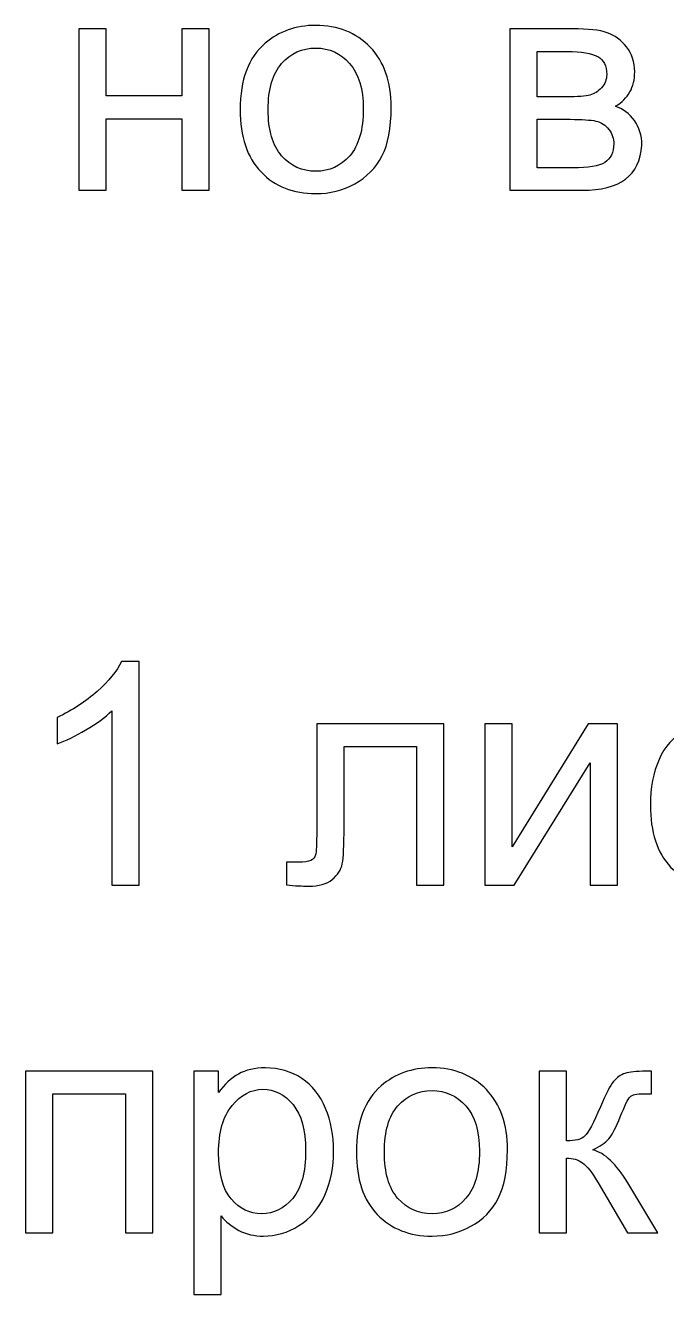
# Model space of a CAD drawing. Header units: centimetres. Extents: x 259 to 610, y 357 to 1252.
# Drawn here: x 370.66 to 377.94, y 1016.79 to 1031.18 of the extents above; entities that cross this region are included whole.
import ezdxf

# ---------------------------------------------------------------- set-up
doc = ezdxf.new("R2010")
doc.units = ezdxf.units.CM
doc.header["$MEASUREMENT"] = 0
doc.layers.add('layer 1', color=7, linetype='Continuous')

msp = doc.modelspace()

# ---------------------------------------------------------------- linework, layer by layer
at = {"layer": 'layer 1', "color": 250}
for points, knots in [([(371.26797, 1031.14206), (371.26797, 1031.14206), (371.57842, 1031.14206), (371.57842, 1031.14206), (371.57842, 1031.14206), (371.57842, 1031.14206), (371.57842, 1030.38006), (371.57842, 1030.38006), (371.57842, 1030.38006), (371.57842, 1030.38006), (372.43919, 1030.38006), (372.43919, 1030.38006), (372.43919, 1030.38006), (372.43919, 1030.38006), (372.43919, 1031.14206), (372.43919, 1031.14206), (372.43919, 1031.14206), (372.43919, 1031.14206), (372.74964, 1031.14206), (372.74964, 1031.14206), (372.74964, 1031.14206), (372.74964, 1031.14206), (372.74964, 1029.31115), (372.74964, 1029.31115), (372.74964, 1029.31115), (372.74964, 1029.31115), (372.43919, 1029.31115), (372.43919, 1029.31115), (372.43919, 1029.31115), (372.43919, 1029.31115), (372.43919, 1030.12254), (372.43919, 1030.12254), (372.43919, 1030.12254), (372.43919, 1030.12254), (371.57842, 1030.12254), (371.57842, 1030.12254), (371.57842, 1030.12254), (371.57842, 1030.12254), (371.57842, 1029.31115), (371.57842, 1029.31115), (371.57842, 1029.31115), (371.57842, 1029.31115), (371.26797, 1029.31115), (371.26797, 1029.31115), (371.26797, 1029.31115), (371.26797, 1029.31115), (371.26797, 1031.14206), (371.26797, 1031.14206)], [0, 0, 0, 0, 0.07692308, 0.07692308, 0.07692308, 0.07692308, 0.15384615, 0.15384615, 0.15384615, 0.15384615, 0.23076923, 0.23076923, 0.23076923, 0.23076923, 0.30769231, 0.30769231, 0.30769231, 0.30769231, 0.38461538, 0.38461538, 0.38461538, 0.38461538, 0.46153846, 0.46153846, 0.46153846, 0.46153846, 0.53846154, 0.53846154, 0.53846154, 0.53846154, 0.61538462, 0.61538462, 0.61538462, 0.61538462, 0.69230769, 0.69230769, 0.69230769, 0.69230769, 0.76923077, 0.76923077, 0.76923077, 0.76923077, 0.84615385, 0.84615385, 0.84615385, 0.84615385, 1, 1, 1, 1]), ([(373.09948, 1030.22661), (373.09948, 1030.56468), (373.19355, 1030.81516), (373.38229, 1030.97802), (373.38229, 1030.97802), (373.53927, 1031.11325), (373.73154, 1031.18087), (373.9579, 1031.18087), (373.9579, 1031.18087), (374.20896, 1031.18087), (374.41475, 1031.09855), (374.57467, 1030.93392), (374.57467, 1030.93392), (374.73401, 1030.76988), (374.81397, 1030.54234), (374.81397, 1030.25248), (374.81397, 1030.25248), (374.81397, 1030.01729), (374.77869, 1029.83267), (374.70814, 1029.69803), (374.70814, 1029.69803), (374.63758, 1029.56339), (374.53469, 1029.45873), (374.39946, 1029.38406), (374.39946, 1029.38406), (374.26482, 1029.30939), (374.11724, 1029.27234), (373.9579, 1029.27234), (373.9579, 1029.27234), (373.70155, 1029.27234), (373.49459, 1029.35407), (373.33642, 1029.51811), (373.33642, 1029.51811), (373.17826, 1029.68215), (373.09948, 1029.91851), (373.09948, 1030.22661)], [0, 0, 0, 0, 0.1, 0.1, 0.1, 0.1, 0.2, 0.2, 0.2, 0.2, 0.3, 0.3, 0.3, 0.3, 0.4, 0.4, 0.4, 0.4, 0.5, 0.5, 0.5, 0.5, 0.6, 0.6, 0.6, 0.6, 0.7, 0.7, 0.7, 0.7, 0.8, 0.8, 0.8, 0.8, 1, 1, 1, 1]), ([(376.15805, 1031.14206), (376.15805, 1031.14206), (376.87243, 1031.14206), (376.87243, 1031.14206), (376.87243, 1031.14206), (377.04764, 1031.14206), (377.17817, 1031.12736), (377.26401, 1031.09797), (377.26401, 1031.09797), (377.34926, 1031.06857), (377.42276, 1031.01506), (377.48391, 1030.93686), (377.48391, 1030.93686), (377.54564, 1030.85808), (377.57622, 1030.76459), (377.57622, 1030.65523), (377.57622, 1030.65523), (377.57622, 1030.56762), (377.55799, 1030.49119), (377.52212, 1030.42651), (377.52212, 1030.42651), (377.48567, 1030.36125), (377.43158, 1030.30657), (377.35867, 1030.26306), (377.35867, 1030.26306), (377.44451, 1030.23425), (377.51566, 1030.18075), (377.57269, 1030.10196), (377.57269, 1030.10196), (377.62913, 1030.02376), (377.65736, 1029.93027), (377.65736, 1029.82268), (377.65736, 1029.82268), (377.64618, 1029.64923), (377.58386, 1029.52046), (377.47156, 1029.43697), (377.47156, 1029.43697), (377.35926, 1029.3529), (377.19581, 1029.31115), (376.98179, 1029.31115), (376.98179, 1029.31115), (376.98179, 1029.31115), (376.15805, 1029.31115), (376.15805, 1029.31115), (376.15805, 1029.31115), (376.15805, 1029.31115), (376.15805, 1031.14206), (376.15805, 1031.14206)], [0, 0, 0, 0, 0.07692308, 0.07692308, 0.07692308, 0.07692308, 0.15384615, 0.15384615, 0.15384615, 0.15384615, 0.23076923, 0.23076923, 0.23076923, 0.23076923, 0.30769231, 0.30769231, 0.30769231, 0.30769231, 0.38461538, 0.38461538, 0.38461538, 0.38461538, 0.46153846, 0.46153846, 0.46153846, 0.46153846, 0.53846154, 0.53846154, 0.53846154, 0.53846154, 0.61538462, 0.61538462, 0.61538462, 0.61538462, 0.69230769, 0.69230769, 0.69230769, 0.69230769, 0.76923077, 0.76923077, 0.76923077, 0.76923077, 0.84615385, 0.84615385, 0.84615385, 0.84615385, 1, 1, 1, 1]), ([(373.41698, 1030.22602), (373.41698, 1029.99201), (373.46813, 1029.8168), (373.57043, 1029.70097), (373.57043, 1029.70097), (373.67333, 1029.58455), (373.80209, 1029.52634), (373.9579, 1029.52634), (373.9579, 1029.52634), (374.11195, 1029.52634), (374.24012, 1029.58455), (374.34302, 1029.70156), (374.34302, 1029.70156), (374.44532, 1029.81856), (374.49647, 1029.99671), (374.49647, 1030.23601), (374.49647, 1030.23601), (374.49647, 1030.46179), (374.44473, 1030.63289), (374.34184, 1030.74872), (374.34184, 1030.74872), (374.23895, 1030.86513), (374.11077, 1030.92334), (373.9579, 1030.92334), (373.9579, 1030.92334), (373.80209, 1030.92334), (373.67333, 1030.86572), (373.57043, 1030.74989), (373.57043, 1030.74989), (373.46813, 1030.63406), (373.41698, 1030.45944), (373.41698, 1030.22602)], [0, 0, 0, 0, 0.11111111, 0.11111111, 0.11111111, 0.11111111, 0.22222222, 0.22222222, 0.22222222, 0.22222222, 0.33333333, 0.33333333, 0.33333333, 0.33333333, 0.44444444, 0.44444444, 0.44444444, 0.44444444, 0.55555556, 0.55555556, 0.55555556, 0.55555556, 0.66666667, 0.66666667, 0.66666667, 0.66666667, 0.77777778, 0.77777778, 0.77777778, 0.77777778, 1, 1, 1, 1]), ([(376.4685, 1030.36948), (376.4685, 1030.36948), (376.79776, 1030.36948), (376.79776, 1030.36948), (376.79776, 1030.36948), (376.92887, 1030.36948), (377.01942, 1030.37654), (377.06822, 1030.39006), (377.06822, 1030.39006), (377.11761, 1030.40417), (377.1617, 1030.4318), (377.20051, 1030.47414), (377.20051, 1030.47414), (377.23931, 1030.51588), (377.25872, 1030.56645), (377.25872, 1030.62524), (377.25872, 1030.62524), (377.25872, 1030.72226), (377.22462, 1030.78929), (377.157, 1030.8275), (377.157, 1030.8275), (377.0888, 1030.86572), (376.97238, 1030.88454), (376.80775, 1030.88454), (376.80775, 1030.88454), (376.80775, 1030.88454), (376.4685, 1030.88454), (376.4685, 1030.88454), (376.4685, 1030.88454), (376.4685, 1030.88454), (376.4685, 1030.36948), (376.4685, 1030.36948)], [0, 0, 0, 0, 0.11111111, 0.11111111, 0.11111111, 0.11111111, 0.22222222, 0.22222222, 0.22222222, 0.22222222, 0.33333333, 0.33333333, 0.33333333, 0.33333333, 0.44444444, 0.44444444, 0.44444444, 0.44444444, 0.55555556, 0.55555556, 0.55555556, 0.55555556, 0.66666667, 0.66666667, 0.66666667, 0.66666667, 0.77777778, 0.77777778, 0.77777778, 0.77777778, 1, 1, 1, 1]), ([(376.4685, 1029.56515), (376.4685, 1029.56515), (376.87595, 1029.56515), (376.87595, 1029.56515), (376.87595, 1029.56515), (377.05117, 1029.56515), (377.1717, 1029.58573), (377.23696, 1029.6263), (377.23696, 1029.6263), (377.30223, 1029.66745), (377.33633, 1029.73742), (377.33986, 1029.83796), (377.33986, 1029.83796), (377.33986, 1029.89617), (377.32104, 1029.95085), (377.28341, 1030.00083), (377.28341, 1030.00083), (377.24519, 1030.05081), (377.19581, 1030.08256), (377.13525, 1030.09549), (377.13525, 1030.09549), (377.07469, 1030.10901), (376.97708, 1030.11548), (376.84303, 1030.11548), (376.84303, 1030.11548), (376.84303, 1030.11548), (376.4685, 1030.11548), (376.4685, 1030.11548), (376.4685, 1030.11548), (376.4685, 1030.11548), (376.4685, 1029.56515), (376.4685, 1029.56515)], [0, 0, 0, 0, 0.11111111, 0.11111111, 0.11111111, 0.11111111, 0.22222222, 0.22222222, 0.22222222, 0.22222222, 0.33333333, 0.33333333, 0.33333333, 0.33333333, 0.44444444, 0.44444444, 0.44444444, 0.44444444, 0.55555556, 0.55555556, 0.55555556, 0.55555556, 0.66666667, 0.66666667, 0.66666667, 0.66666667, 0.77777778, 0.77777778, 0.77777778, 0.77777778, 1, 1, 1, 1]), ([(371.95408, 1021.42893), (371.95408, 1021.42893), (371.64364, 1021.42893), (371.64364, 1021.42893), (371.64364, 1021.42893), (371.64364, 1021.42893), (371.64364, 1023.40566), (371.64364, 1023.40566), (371.64364, 1023.40566), (371.56897, 1023.33393), (371.47078, 1023.26278), (371.34966, 1023.19164), (371.34966, 1023.19164), (371.22854, 1023.1205), (371.11917, 1023.06699), (371.02275, 1023.03171), (371.02275, 1023.03171), (371.02275, 1023.03171), (371.02275, 1023.33157), (371.02275, 1023.33157), (371.02275, 1023.33157), (371.1962, 1023.41271), (371.34789, 1023.51149), (371.47783, 1023.62791), (371.47783, 1023.62791), (371.60777, 1023.74374), (371.70008, 1023.85604), (371.75417, 1023.9654), (371.75417, 1023.9654), (371.75417, 1023.9654), (371.95408, 1023.9654), (371.95408, 1023.9654), (371.95408, 1023.9654), (371.95408, 1023.9654), (371.95408, 1021.42893), (371.95408, 1021.42893)], [0, 0, 0, 0, 0.1, 0.1, 0.1, 0.1, 0.2, 0.2, 0.2, 0.2, 0.3, 0.3, 0.3, 0.3, 0.4, 0.4, 0.4, 0.4, 0.5, 0.5, 0.5, 0.5, 0.6, 0.6, 0.6, 0.6, 0.7, 0.7, 0.7, 0.7, 0.8, 0.8, 0.8, 0.8, 1, 1, 1, 1]), ([(373.96844, 1023.25984), (373.96844, 1023.25984), (375.41129, 1023.25984), (375.41129, 1023.25984), (375.41129, 1023.25984), (375.41129, 1023.25984), (375.41129, 1021.43069), (375.41129, 1021.43069), (375.41129, 1021.43069), (375.41129, 1021.43069), (375.10085, 1021.43069), (375.10085, 1021.43069), (375.10085, 1021.43069), (375.10085, 1021.43069), (375.10085, 1023.00232), (375.10085, 1023.00232), (375.10085, 1023.00232), (375.10085, 1023.00232), (374.27888, 1023.00232), (374.27888, 1023.00232), (374.27888, 1023.00232), (374.27888, 1023.00232), (374.27888, 1022.09156), (374.27888, 1022.09156), (374.27888, 1022.09156), (374.27888, 1021.87931), (374.27183, 1021.73937), (374.2583, 1021.67117), (374.2583, 1021.67117), (374.24419, 1021.60355), (374.20656, 1021.54476), (374.14483, 1021.49419), (374.14483, 1021.49419), (374.0825, 1021.44363), (373.99313, 1021.41835), (373.87613, 1021.41835), (373.87613, 1021.41835), (373.80381, 1021.41835), (373.72032, 1021.42305), (373.62624, 1021.43187), (373.62624, 1021.43187), (373.62624, 1021.43187), (373.62624, 1021.68998), (373.62624, 1021.68998), (373.62624, 1021.68998), (373.62624, 1021.68998), (373.76206, 1021.68998), (373.76206, 1021.68998), (373.76206, 1021.68998), (373.82615, 1021.68998), (373.87201, 1021.69645), (373.89965, 1021.70998), (373.89965, 1021.70998), (373.92728, 1021.72291), (373.94551, 1021.74408), (373.95491, 1021.77289), (373.95491, 1021.77289), (373.96373, 1021.8017), (373.96844, 1021.89518), (373.96844, 1022.05335), (373.96844, 1022.05335), (373.96844, 1022.05335), (373.96844, 1023.25984), (373.96844, 1023.25984)], [0, 0, 0, 0, 0.05882353, 0.05882353, 0.05882353, 0.05882353, 0.11764706, 0.11764706, 0.11764706, 0.11764706, 0.17647059, 0.17647059, 0.17647059, 0.17647059, 0.23529412, 0.23529412, 0.23529412, 0.23529412, 0.29411765, 0.29411765, 0.29411765, 0.29411765, 0.35294118, 0.35294118, 0.35294118, 0.35294118, 0.41176471, 0.41176471, 0.41176471, 0.41176471, 0.47058824, 0.47058824, 0.47058824, 0.47058824, 0.52941176, 0.52941176, 0.52941176, 0.52941176, 0.58823529, 0.58823529, 0.58823529, 0.58823529, 0.64705882, 0.64705882, 0.64705882, 0.64705882, 0.70588235, 0.70588235, 0.70588235, 0.70588235, 0.76470588, 0.76470588, 0.76470588, 0.76470588, 0.82352941, 0.82352941, 0.82352941, 0.82352941, 0.88235294, 0.88235294, 0.88235294, 0.88235294, 1, 1, 1, 1]), ([(375.87519, 1023.25984), (375.87519, 1023.25984), (376.18564, 1023.25984), (376.18564, 1023.25984), (376.18564, 1023.25984), (376.18564, 1023.25984), (376.18564, 1021.86343), (376.18564, 1021.86343), (376.18564, 1021.86343), (376.18564, 1021.86343), (377.04818, 1023.25984), (377.04818, 1023.25984), (377.04818, 1023.25984), (377.04818, 1023.25984), (377.38155, 1023.25984), (377.38155, 1023.25984), (377.38155, 1023.25984), (377.38155, 1023.25984), (377.38155, 1021.42893), (377.38155, 1021.42893), (377.38155, 1021.42893), (377.38155, 1021.42893), (377.07111, 1021.42893), (377.07111, 1021.42893), (377.07111, 1021.42893), (377.07111, 1021.42893), (377.07111, 1022.81652), (377.07111, 1022.81652), (377.07111, 1022.81652), (377.07111, 1022.81652), (376.20974, 1021.42893), (376.20974, 1021.42893), (376.20974, 1021.42893), (376.20974, 1021.42893), (375.87519, 1021.42893), (375.87519, 1021.42893), (375.87519, 1021.42893), (375.87519, 1021.42893), (375.87519, 1023.25984), (375.87519, 1023.25984)], [0, 0, 0, 0, 0.09090909, 0.09090909, 0.09090909, 0.09090909, 0.18181818, 0.18181818, 0.18181818, 0.18181818, 0.27272727, 0.27272727, 0.27272727, 0.27272727, 0.36363636, 0.36363636, 0.36363636, 0.36363636, 0.45454545, 0.45454545, 0.45454545, 0.45454545, 0.54545455, 0.54545455, 0.54545455, 0.54545455, 0.63636364, 0.63636364, 0.63636364, 0.63636364, 0.72727273, 0.72727273, 0.72727273, 0.72727273, 0.81818182, 0.81818182, 0.81818182, 0.81818182, 1, 1, 1, 1]), ([(379.04196, 1022.09921), (379.04196, 1022.09921), (379.34535, 1022.05687), (379.34535, 1022.05687), (379.34535, 1022.05687), (379.31183, 1021.84815), (379.22716, 1021.68528), (379.09017, 1021.5671), (379.09017, 1021.5671), (378.95317, 1021.44892), (378.78443, 1021.39012), (378.58511, 1021.39012), (378.58511, 1021.39012), (378.33523, 1021.39012), (378.13414, 1021.47185), (377.98245, 1021.6353), (377.98245, 1021.6353), (377.83017, 1021.79876), (377.75432, 1022.03277), (377.75432, 1022.33733), (377.75432, 1022.33733), (377.75432, 1022.53489), (377.78725, 1022.70716), (377.85251, 1022.85532), (377.85251, 1022.85532), (377.91777, 1023.0029), (378.01714, 1023.11403), (378.15119, 1023.18752), (378.15119, 1023.18752), (378.28466, 1023.26161), (378.42989, 1023.29865), (378.58746, 1023.29865), (378.58746, 1023.29865), (378.78561, 1023.29865), (378.94847, 1023.24867), (379.07429, 1023.14813), (379.07429, 1023.14813), (379.20071, 1023.04759), (379.28185, 1022.90471), (379.31712, 1022.72009), (379.31712, 1022.72009), (379.31712, 1022.72009), (379.01726, 1022.67423), (379.01726, 1022.67423), (379.01726, 1022.67423), (378.98845, 1022.79712), (378.93789, 1022.88943), (378.86439, 1022.95175), (378.86439, 1022.95175), (378.79149, 1023.01349), (378.70329, 1023.04465), (378.59981, 1023.04465), (378.59981, 1023.04465), (378.44341, 1023.04465), (378.31641, 1022.98879), (378.21822, 1022.87708), (378.21822, 1022.87708), (378.12062, 1022.76478), (378.07182, 1022.58839), (378.07182, 1022.34615), (378.07182, 1022.34615), (378.07182, 1022.10038), (378.11886, 1021.92223), (378.21293, 1021.81111), (378.21293, 1021.81111), (378.30759, 1021.69998), (378.43048, 1021.64412), (378.58158, 1021.64412), (378.58158, 1021.64412), (378.70388, 1021.64412), (378.8056, 1021.68117), (378.88673, 1021.75584), (378.88673, 1021.75584), (378.96846, 1021.82992), (379.0202, 1021.94457), (379.04196, 1022.09921)], [0, 0, 0, 0, 0.05, 0.05, 0.05, 0.05, 0.1, 0.1, 0.1, 0.1, 0.15, 0.15, 0.15, 0.15, 0.2, 0.2, 0.2, 0.2, 0.25, 0.25, 0.25, 0.25, 0.3, 0.3, 0.3, 0.3, 0.35, 0.35, 0.35, 0.35, 0.4, 0.4, 0.4, 0.4, 0.45, 0.45, 0.45, 0.45, 0.5, 0.5, 0.5, 0.5, 0.55, 0.55, 0.55, 0.55, 0.6, 0.6, 0.6, 0.6, 0.65, 0.65, 0.65, 0.65, 0.7, 0.7, 0.7, 0.7, 0.75, 0.75, 0.75, 0.75, 0.8, 0.8, 0.8, 0.8, 0.85, 0.85, 0.85, 0.85, 0.9, 0.9, 0.9, 0.9, 1, 1, 1, 1]), ([(370.66236, 1019.31873), (370.66236, 1019.31873), (372.10875, 1019.31873), (372.10875, 1019.31873), (372.10875, 1019.31873), (372.10875, 1019.31873), (372.10875, 1017.48782), (372.10875, 1017.48782), (372.10875, 1017.48782), (372.10875, 1017.48782), (371.7983, 1017.48782), (371.7983, 1017.48782), (371.7983, 1017.48782), (371.7983, 1017.48782), (371.7983, 1019.06121), (371.7983, 1019.06121), (371.7983, 1019.06121), (371.7983, 1019.06121), (370.97281, 1019.06121), (370.97281, 1019.06121), (370.97281, 1019.06121), (370.97281, 1019.06121), (370.97281, 1017.48782), (370.97281, 1017.48782), (370.97281, 1017.48782), (370.97281, 1017.48782), (370.66236, 1017.48782), (370.66236, 1017.48782), (370.66236, 1017.48782), (370.66236, 1017.48782), (370.66236, 1019.31873), (370.66236, 1019.31873)], [0, 0, 0, 0, 0.11111111, 0.11111111, 0.11111111, 0.11111111, 0.22222222, 0.22222222, 0.22222222, 0.22222222, 0.33333333, 0.33333333, 0.33333333, 0.33333333, 0.44444444, 0.44444444, 0.44444444, 0.44444444, 0.55555556, 0.55555556, 0.55555556, 0.55555556, 0.66666667, 0.66666667, 0.66666667, 0.66666667, 0.77777778, 0.77777778, 0.77777778, 0.77777778, 1, 1, 1, 1]), ([(372.57265, 1016.78579), (372.57265, 1016.78579), (372.57265, 1019.31873), (372.57265, 1019.31873), (372.57265, 1019.31873), (372.57265, 1019.31873), (372.85487, 1019.31873), (372.85487, 1019.31873), (372.85487, 1019.31873), (372.85487, 1019.31873), (372.85487, 1019.07826), (372.85487, 1019.07826), (372.85487, 1019.07826), (372.92131, 1019.17115), (372.99657, 1019.24112), (373.08065, 1019.28757), (373.08065, 1019.28757), (373.16414, 1019.33402), (373.26586, 1019.35754), (373.38522, 1019.35754), (373.38522, 1019.35754), (373.54161, 1019.35754), (373.6792, 1019.31756), (373.79855, 1019.23701), (373.79855, 1019.23701), (373.91791, 1019.15704), (374.00787, 1019.04357), (374.06902, 1018.89775), (374.06902, 1018.89775), (374.12958, 1018.75135), (374.16015, 1018.59142), (374.16015, 1018.4168), (374.16015, 1018.4168), (374.16015, 1018.23042), (374.12664, 1018.06226), (374.05961, 1017.91233), (374.05961, 1017.91233), (373.99258, 1017.76299), (373.89498, 1017.64833), (373.7668, 1017.56837), (373.7668, 1017.56837), (373.63922, 1017.489), (373.50457, 1017.44901), (373.36346, 1017.44901), (373.36346, 1017.44901), (373.25998, 1017.44901), (373.16708, 1017.47077), (373.08536, 1017.51428), (373.08536, 1017.51428), (373.00304, 1017.55779), (372.93601, 1017.61247), (372.8831, 1017.67891), (372.8831, 1017.67891), (372.8831, 1017.67891), (372.8831, 1016.78579), (372.8831, 1016.78579), (372.8831, 1016.78579), (372.8831, 1016.78579), (372.57265, 1016.78579), (372.57265, 1016.78579)], [0, 0, 0, 0, 0.0625, 0.0625, 0.0625, 0.0625, 0.125, 0.125, 0.125, 0.125, 0.1875, 0.1875, 0.1875, 0.1875, 0.25, 0.25, 0.25, 0.25, 0.3125, 0.3125, 0.3125, 0.3125, 0.375, 0.375, 0.375, 0.375, 0.4375, 0.4375, 0.4375, 0.4375, 0.5, 0.5, 0.5, 0.5, 0.5625, 0.5625, 0.5625, 0.5625, 0.625, 0.625, 0.625, 0.625, 0.6875, 0.6875, 0.6875, 0.6875, 0.75, 0.75, 0.75, 0.75, 0.8125, 0.8125, 0.8125, 0.8125, 0.875, 0.875, 0.875, 0.875, 1, 1, 1, 1]), ([(374.41827, 1018.40328), (374.41827, 1018.74135), (374.51234, 1018.99183), (374.70108, 1019.15469), (374.70108, 1019.15469), (374.85806, 1019.28992), (375.05033, 1019.35754), (375.27669, 1019.35754), (375.27669, 1019.35754), (375.52775, 1019.35754), (375.73354, 1019.27522), (375.89346, 1019.11059), (375.89346, 1019.11059), (376.0528, 1018.94655), (376.13276, 1018.71901), (376.13276, 1018.42915), (376.13276, 1018.42915), (376.13276, 1018.19396), (376.09748, 1018.00934), (376.02693, 1017.8747), (376.02693, 1017.8747), (375.95637, 1017.74006), (375.85348, 1017.6354), (375.71825, 1017.56073), (375.71825, 1017.56073), (375.58361, 1017.48606), (375.43603, 1017.44901), (375.27669, 1017.44901), (375.27669, 1017.44901), (375.02034, 1017.44901), (374.81338, 1017.53074), (374.65521, 1017.69478), (374.65521, 1017.69478), (374.49705, 1017.85882), (374.41827, 1018.09518), (374.41827, 1018.40328)], [0, 0, 0, 0, 0.1, 0.1, 0.1, 0.1, 0.2, 0.2, 0.2, 0.2, 0.3, 0.3, 0.3, 0.3, 0.4, 0.4, 0.4, 0.4, 0.5, 0.5, 0.5, 0.5, 0.6, 0.6, 0.6, 0.6, 0.7, 0.7, 0.7, 0.7, 0.8, 0.8, 0.8, 0.8, 1, 1, 1, 1]), ([(376.49319, 1019.31873), (376.49319, 1019.31873), (376.80363, 1019.31873), (376.80363, 1019.31873), (376.80363, 1019.31873), (376.80363, 1019.31873), (376.80363, 1018.52851), (376.80363, 1018.52851), (376.80363, 1018.52851), (376.90241, 1018.52851), (376.97179, 1018.54733), (377.01177, 1018.58554), (377.01177, 1018.58554), (377.05116, 1018.62317), (377.10937, 1018.73312), (377.18698, 1018.91598), (377.18698, 1018.91598), (377.24813, 1019.06062), (377.29752, 1019.15587), (377.33515, 1019.20173), (377.33515, 1019.20173), (377.37336, 1019.24759), (377.41687, 1019.27875), (377.46626, 1019.29463), (377.46626, 1019.29463), (377.51624, 1019.3105), (377.59561, 1019.31873), (377.70439, 1019.31873), (377.70439, 1019.31873), (377.70439, 1019.31873), (377.76671, 1019.31873), (377.76671, 1019.31873), (377.76671, 1019.31873), (377.76671, 1019.31873), (377.76671, 1019.06297), (377.76671, 1019.06297), (377.76671, 1019.06297), (377.76671, 1019.06297), (377.68028, 1019.06473), (377.68028, 1019.06473), (377.68028, 1019.06473), (377.59855, 1019.06473), (377.54622, 1019.05239), (377.52329, 1019.02828), (377.52329, 1019.02828), (377.49919, 1019.003), (377.46215, 1018.92774), (377.41276, 1018.8025), (377.41276, 1018.8025), (377.36572, 1018.68256), (377.3228, 1018.59966), (377.28341, 1018.55379), (377.28341, 1018.55379), (377.2446, 1018.50793), (377.18404, 1018.46619), (377.10231, 1018.42797), (377.10231, 1018.42797), (377.23578, 1018.39211), (377.36748, 1018.26805), (377.49684, 1018.0552), (377.49684, 1018.0552), (377.49684, 1018.0552), (377.83727, 1017.48782), (377.83727, 1017.48782), (377.83727, 1017.48782), (377.83727, 1017.48782), (377.49625, 1017.48782), (377.49625, 1017.48782), (377.49625, 1017.48782), (377.49625, 1017.48782), (377.16052, 1018.05344), (377.16052, 1018.05344), (377.16052, 1018.05344), (377.09291, 1018.16809), (377.03411, 1018.24335), (376.98413, 1018.2798), (376.98413, 1018.2798), (376.93357, 1018.31626), (376.8736, 1018.33448), (376.80363, 1018.33448), (376.80363, 1018.33448), (376.80363, 1018.33448), (376.80363, 1017.48782), (376.80363, 1017.48782), (376.80363, 1017.48782), (376.80363, 1017.48782), (376.49319, 1017.48782), (376.49319, 1017.48782), (376.49319, 1017.48782), (376.49319, 1017.48782), (376.49319, 1019.31873), (376.49319, 1019.31873)], [0, 0, 0, 0, 0.04166667, 0.04166667, 0.04166667, 0.04166667, 0.08333333, 0.08333333, 0.08333333, 0.08333333, 0.125, 0.125, 0.125, 0.125, 0.16666667, 0.16666667, 0.16666667, 0.16666667, 0.20833333, 0.20833333, 0.20833333, 0.20833333, 0.25, 0.25, 0.25, 0.25, 0.29166667, 0.29166667, 0.29166667, 0.29166667, 0.33333333, 0.33333333, 0.33333333, 0.33333333, 0.375, 0.375, 0.375, 0.375, 0.41666667, 0.41666667, 0.41666667, 0.41666667, 0.45833333, 0.45833333, 0.45833333, 0.45833333, 0.5, 0.5, 0.5, 0.5, 0.54166667, 0.54166667, 0.54166667, 0.54166667, 0.58333333, 0.58333333, 0.58333333, 0.58333333, 0.625, 0.625, 0.625, 0.625, 0.66666667, 0.66666667, 0.66666667, 0.66666667, 0.70833333, 0.70833333, 0.70833333, 0.70833333, 0.75, 0.75, 0.75, 0.75, 0.79166667, 0.79166667, 0.79166667, 0.79166667, 0.83333333, 0.83333333, 0.83333333, 0.83333333, 0.875, 0.875, 0.875, 0.875, 0.91666667, 0.91666667, 0.91666667, 0.91666667, 1, 1, 1, 1]), ([(372.85487, 1018.39211), (372.85487, 1018.15751), (372.9025, 1017.98406), (372.99716, 1017.87176), (372.99716, 1017.87176), (373.09241, 1017.75946), (373.20765, 1017.70301), (373.34288, 1017.70301), (373.34288, 1017.70301), (373.48047, 1017.70301), (373.59806, 1017.76122), (373.69566, 1017.87764), (373.69566, 1017.87764), (373.79385, 1017.99405), (373.84265, 1018.17397), (373.84265, 1018.41798), (373.84265, 1018.41798), (373.84265, 1018.65081), (373.79503, 1018.82484), (373.69919, 1018.94067), (373.69919, 1018.94067), (373.60335, 1019.0565), (373.48929, 1019.11412), (373.35641, 1019.11412), (373.35641, 1019.11412), (373.2247, 1019.11412), (373.10829, 1019.05239), (373.00716, 1018.9295), (373.00716, 1018.9295), (372.90544, 1018.80603), (372.85487, 1018.62729), (372.85487, 1018.39211)], [0, 0, 0, 0, 0.11111111, 0.11111111, 0.11111111, 0.11111111, 0.22222222, 0.22222222, 0.22222222, 0.22222222, 0.33333333, 0.33333333, 0.33333333, 0.33333333, 0.44444444, 0.44444444, 0.44444444, 0.44444444, 0.55555556, 0.55555556, 0.55555556, 0.55555556, 0.66666667, 0.66666667, 0.66666667, 0.66666667, 0.77777778, 0.77777778, 0.77777778, 0.77777778, 1, 1, 1, 1]), ([(374.73577, 1018.40269), (374.73577, 1018.16868), (374.78692, 1017.99347), (374.88922, 1017.87764), (374.88922, 1017.87764), (374.99212, 1017.76122), (375.12088, 1017.70301), (375.27669, 1017.70301), (375.27669, 1017.70301), (375.43074, 1017.70301), (375.55891, 1017.76122), (375.66181, 1017.87823), (375.66181, 1017.87823), (375.76411, 1017.99523), (375.81526, 1018.17338), (375.81526, 1018.41268), (375.81526, 1018.41268), (375.81526, 1018.63846), (375.76352, 1018.80956), (375.66063, 1018.92539), (375.66063, 1018.92539), (375.55774, 1019.0418), (375.42956, 1019.10001), (375.27669, 1019.10001), (375.27669, 1019.10001), (375.12088, 1019.10001), (374.99212, 1019.04239), (374.88922, 1018.92656), (374.88922, 1018.92656), (374.78692, 1018.81073), (374.73577, 1018.63611), (374.73577, 1018.40269)], [0, 0, 0, 0, 0.11111111, 0.11111111, 0.11111111, 0.11111111, 0.22222222, 0.22222222, 0.22222222, 0.22222222, 0.33333333, 0.33333333, 0.33333333, 0.33333333, 0.44444444, 0.44444444, 0.44444444, 0.44444444, 0.55555556, 0.55555556, 0.55555556, 0.55555556, 0.66666667, 0.66666667, 0.66666667, 0.66666667, 0.77777778, 0.77777778, 0.77777778, 0.77777778, 1, 1, 1, 1])]:
    msp.add_open_spline(points, degree=3, knots=knots, dxfattribs=at)

doc.saveas('drawing.dxf')
